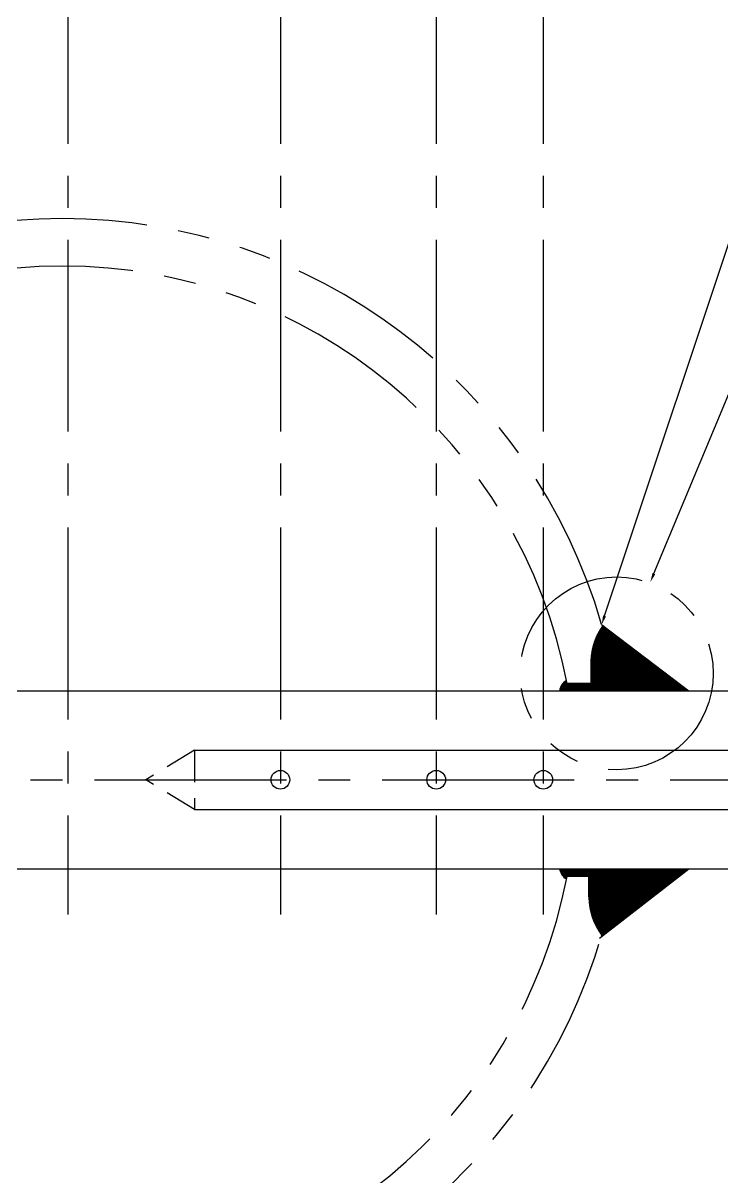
# Model space of a CAD drawing. Extents: x 0 to 841, y 0 to 594.
# Drawn here: x 174.8 to 213, y 403.7 to 466.8 of the extents above; entities that cross this region are included whole.
import ezdxf

# ---------------------------------------------------------------- set-up
doc = ezdxf.new("R2010")
doc.units = 0
doc.header["$LTSCALE"] = 7
doc.header["$MEASUREMENT"] = 0
for name, pattern in [('C12', [40, 34, -2, 2, -2]), ('CENTER2', [1.125, 0.75, -0.125, 0.125, -0.125]), ('CONT', [1, 1, 0]), ('HIDDEN', [0.375, 0.25, -0.125]), ('PHANTOM', [2.5, 1.25, -0.25, 0.25, -0.25, 0.25, -0.25])]:
    doc.linetypes.add(name, pattern=pattern)
for name, color, linetype in [('1', 7, 'Continuous'), ('3', 7, 'Continuous'), ('6', 6, 'PHANTOM'), ('CEN2', 1, 'C12'), ('DIM', 4, 'Continuous')]:
    doc.layers.add(name, color=color, linetype=linetype)

msp = doc.modelspace()

# ---------------------------------------------------------------- linework, layer by layer
for p, q in [((205.83, 431.821), (207.26, 433.25)), ((205.83, 431.803), (207.27, 433.243)), ((205.831, 431.874), (207.23, 433.273)), ((205.831, 431.856), (207.24, 433.266)), ((205.831, 431.838), (207.25, 433.258)), ((205.832, 431.911), (207.21, 433.288)), ((205.832, 431.892), (207.22, 433.281)), ((205.833, 431.947), (207.19, 433.304)), ((205.833, 431.929), (207.2, 433.296)), ((205.834, 431.966), (207.18, 433.311)), ((205.835, 431.984), (207.17, 433.319)), ((205.836, 432.003), (207.16, 433.327)), ((205.837, 432.022), (207.15, 433.334)), ((205.839, 432.041), (207.14, 433.342)), ((205.84, 432.06), (207.129, 433.349)), ((205.841, 432.079), (207.119, 433.357)), ((205.843, 432.098), (207.109, 433.365)), ((205.845, 432.118), (207.099, 433.372)), ((205.847, 432.137), (207.089, 433.38)), ((205.849, 432.157), (207.079, 433.388)), ((205.851, 432.177), (207.069, 433.395)), ((205.853, 432.197), (207.059, 433.403)), ((205.855, 432.217), (207.049, 433.41)), ((205.858, 432.237), (207.039, 433.418)), ((205.861, 432.257), (207.029, 433.426)), ((205.863, 432.278), (207.019, 433.433)), ((205.866, 432.298), (207.009, 433.441)), ((205.869, 432.319), (206.999, 433.449)), ((205.873, 432.34), (206.989, 433.456)), ((205.876, 432.361), (206.979, 433.464)), ((205.879, 432.382), (206.969, 433.471)), ((205.883, 432.404), (206.959, 433.479)), ((205.887, 432.425), (206.949, 433.487)), ((205.891, 432.447), (206.938, 433.494)), ((205.895, 432.469), (206.928, 433.502)), ((205.9, 432.491), (206.918, 433.509)), ((205.904, 432.513), (206.908, 433.517)), ((205.909, 432.535), (206.898, 433.525)), ((205.914, 432.558), (206.888, 433.532)), ((205.919, 432.581), (206.878, 433.54)), ((205.925, 432.604), (206.868, 433.548)), ((205.93, 432.628), (206.858, 433.555)), ((205.936, 432.651), (206.848, 433.563)), ((205.942, 432.675), (206.838, 433.57)), ((205.949, 432.699), (206.828, 433.578)), ((205.955, 432.723), (206.818, 433.586)), ((205.962, 432.748), (206.808, 433.593)), ((205.969, 432.773), (206.798, 433.601)), ((205.976, 432.797), (206.788, 433.609)), ((205.984, 432.823), (206.778, 433.616)), ((205.992, 432.849), (206.768, 433.624)), ((206.001, 432.875), (206.757, 433.631)), ((206.01, 432.901), (206.747, 433.639)), ((206.018, 432.928), (206.737, 433.647)), ((206.028, 432.955), (206.727, 433.654)), ((206.038, 432.983), (206.717, 433.662)), ((206.048, 433.01), (206.707, 433.67)), ((206.059, 433.039), (206.697, 433.677)), ((206.07, 433.068), (206.687, 433.685)), ((206.082, 433.097), (206.677, 433.692)), ((206.094, 433.127), (206.667, 433.7)), ((206.107, 433.157), (206.657, 433.708)), ((206.12, 433.188), (206.647, 433.715)), ((206.134, 433.22), (206.637, 433.723)), ((206.149, 433.253), (206.627, 433.731)), ((206.164, 433.286), (206.617, 433.738)), ((206.181, 433.32), (206.607, 433.746)), ((206.198, 433.355), (206.597, 433.753)), ((206.216, 433.391), (206.587, 433.761)), ((206.236, 433.428), (206.576, 433.769)), ((206.256, 433.466), (206.566, 433.776)), ((206.278, 433.506), (206.556, 433.784)), ((206.302, 433.547), (206.546, 433.792)), ((206.328, 433.59), (206.536, 433.799)), ((206.356, 433.637), (206.526, 433.807)), ((206.387, 433.685), (206.516, 433.814)), ((206.421, 433.737), (206.506, 433.822)), ((206.46, 433.794), (206.496, 433.83)), ((205.445, 430.269), (207.924, 432.747)), ((205.463, 430.269), (207.934, 432.74)), ((205.481, 430.269), (207.944, 432.732)), ((205.498, 430.269), (207.954, 432.724)), ((205.516, 430.269), (207.964, 432.717)), ((205.534, 430.269), (207.974, 432.709)), ((205.551, 430.269), (207.984, 432.701)), ((205.569, 430.269), (207.994, 432.694)), ((205.587, 430.269), (208.004, 432.686)), ((205.604, 430.269), (208.014, 432.679)), ((205.622, 430.269), (208.024, 432.671)), ((205.64, 430.269), (208.034, 432.663)), ((205.657, 430.269), (208.044, 432.656)), ((205.675, 430.269), (208.054, 432.648)), ((205.693, 430.269), (208.065, 432.64)), ((205.71, 430.269), (208.075, 432.633)), ((205.728, 430.269), (208.085, 432.625)), ((205.746, 430.269), (208.095, 432.618)), ((205.763, 430.269), (208.105, 432.61)), ((205.83, 431.785), (207.28, 433.235)), ((205.83, 431.767), (207.29, 433.227)), ((205.83, 431.75), (207.3, 433.22)), ((205.83, 431.732), (207.31, 433.212)), ((205.83, 431.714), (207.321, 433.205)), ((205.83, 431.697), (207.331, 433.197)), ((205.83, 431.679), (207.341, 433.189)), ((205.83, 431.661), (207.351, 433.182)), ((205.83, 431.644), (207.361, 433.174)), ((205.83, 431.626), (207.371, 433.166)), ((205.83, 431.608), (207.381, 433.159)), ((205.83, 431.591), (207.391, 433.151)), ((205.83, 431.573), (207.401, 433.144)), ((205.83, 431.555), (207.411, 433.136)), ((205.83, 431.538), (207.421, 433.128)), ((205.83, 431.52), (207.431, 433.121)), ((205.83, 431.502), (207.441, 433.113)), ((205.83, 431.484), (207.451, 433.105)), ((205.83, 431.467), (207.461, 433.098)), ((205.83, 431.449), (207.471, 433.09)), ((205.83, 431.431), (207.481, 433.083)), ((205.83, 431.414), (207.491, 433.075)), ((205.83, 431.396), (207.501, 433.067)), ((205.83, 431.378), (207.512, 433.06)), ((205.83, 431.361), (207.522, 433.052)), ((205.83, 431.343), (207.532, 433.044)), ((205.83, 431.325), (207.542, 433.037)), ((205.83, 431.308), (207.552, 433.029)), ((205.83, 431.29), (207.562, 433.022)), ((205.83, 431.272), (207.572, 433.014)), ((205.83, 431.255), (207.582, 433.006)), ((205.83, 431.237), (207.592, 432.999)), ((205.83, 431.219), (207.602, 432.991)), ((205.83, 431.202), (207.612, 432.983)), ((205.83, 431.184), (207.622, 432.976)), ((205.83, 431.166), (207.632, 432.968)), ((205.83, 431.149), (207.642, 432.961)), ((205.83, 431.131), (207.652, 432.953)), ((205.83, 431.113), (207.662, 432.945)), ((205.83, 431.096), (207.672, 432.938)), ((205.83, 431.078), (207.682, 432.93)), ((205.83, 431.06), (207.693, 432.922)), ((205.83, 431.043), (207.703, 432.915)), ((205.83, 431.025), (207.713, 432.907)), ((205.83, 431.007), (207.723, 432.9)), ((205.83, 430.989), (207.733, 432.892)), ((205.83, 430.972), (207.743, 432.884)), ((205.83, 430.954), (207.753, 432.877)), ((205.83, 430.936), (207.763, 432.869)), ((205.83, 430.919), (207.773, 432.861)), ((205.83, 430.901), (207.783, 432.854)), ((205.83, 430.883), (207.793, 432.846)), ((205.83, 430.866), (207.803, 432.839)), ((205.83, 430.848), (207.813, 432.831)), ((205.83, 430.83), (207.823, 432.823)), ((205.83, 430.813), (207.833, 432.816)), ((205.83, 430.795), (207.843, 432.808)), ((205.83, 430.777), (207.853, 432.801)), ((205.83, 430.76), (207.863, 432.793)), ((205.83, 430.742), (207.873, 432.785)), ((205.83, 430.724), (207.884, 432.778)), ((205.83, 430.707), (207.894, 432.77)), ((205.83, 430.689), (207.904, 432.762)), ((205.83, 430.671), (207.914, 432.755)), ((205.781, 430.269), (208.115, 432.602)), ((205.799, 430.269), (208.125, 432.595)), ((205.816, 430.269), (208.135, 432.587)), ((205.834, 430.269), (208.145, 432.579)), ((205.852, 430.269), (208.155, 432.572)), ((205.869, 430.269), (208.165, 432.564)), ((205.887, 430.269), (208.175, 432.557)), ((205.905, 430.269), (208.185, 432.549)), ((205.922, 430.269), (208.195, 432.541)), ((205.94, 430.269), (208.205, 432.534)), ((205.958, 430.269), (208.215, 432.526)), ((205.975, 430.269), (208.225, 432.518)), ((205.993, 430.269), (208.235, 432.511)), ((206.011, 430.269), (208.245, 432.503)), ((206.029, 430.269), (208.256, 432.496)), ((206.046, 430.269), (208.266, 432.488)), ((206.064, 430.269), (208.276, 432.48)), ((206.082, 430.269), (208.286, 432.473)), ((206.099, 430.269), (208.296, 432.465)), ((206.117, 430.269), (208.306, 432.457)), ((206.135, 430.269), (208.316, 432.45)), ((206.152, 430.269), (208.326, 432.442)), ((206.17, 430.269), (208.336, 432.435)), ((206.188, 430.269), (208.346, 432.427)), ((206.205, 430.269), (208.356, 432.419)), ((206.223, 430.269), (208.366, 432.412)), ((206.241, 430.269), (208.376, 432.404)), ((206.258, 430.269), (208.386, 432.396)), ((206.276, 430.269), (208.396, 432.389)), ((206.294, 430.269), (208.406, 432.381)), ((206.311, 430.269), (208.416, 432.374)), ((206.329, 430.269), (208.426, 432.366)), ((206.347, 430.269), (208.437, 432.358)), ((206.364, 430.269), (208.447, 432.351)), ((206.382, 430.269), (208.457, 432.343)), ((206.4, 430.269), (208.467, 432.335)), ((206.417, 430.269), (208.477, 432.328)), ((206.435, 430.269), (208.487, 432.32)), ((206.453, 430.269), (208.497, 432.313)), ((206.47, 430.269), (208.507, 432.305)), ((206.488, 430.269), (208.517, 432.297)), ((206.506, 430.269), (208.527, 432.29)), ((206.524, 430.269), (208.537, 432.282)), ((206.541, 430.269), (208.547, 432.274)), ((206.559, 430.269), (208.557, 432.267)), ((206.577, 430.269), (208.567, 432.259)), ((206.594, 430.269), (208.577, 432.252)), ((206.612, 430.269), (208.587, 432.244)), ((206.63, 430.269), (208.597, 432.236)), ((206.647, 430.269), (208.607, 432.229)), ((206.665, 430.269), (208.618, 432.221)), ((206.683, 430.269), (208.628, 432.214)), ((206.7, 430.269), (208.638, 432.206)), ((206.718, 430.269), (208.648, 432.198)), ((206.736, 430.269), (208.658, 432.191)), ((206.753, 430.269), (208.668, 432.183)), ((206.771, 430.269), (208.678, 432.175)), ((206.789, 430.269), (208.688, 432.168)), ((206.806, 430.269), (208.698, 432.16)), ((206.824, 430.269), (208.708, 432.153)), ((206.842, 430.269), (208.718, 432.145)), ((206.859, 430.269), (208.728, 432.137)), ((206.877, 430.269), (208.738, 432.13)), ((206.895, 430.269), (208.748, 432.122)), ((206.912, 430.269), (208.758, 432.114)), ((206.93, 430.269), (208.768, 432.107)), ((206.948, 430.269), (208.778, 432.099)), ((206.965, 430.269), (208.788, 432.092)), ((206.983, 430.269), (208.798, 432.084)), ((207.001, 430.269), (208.809, 432.076)), ((207.018, 430.269), (208.819, 432.069)), ((207.036, 430.269), (208.829, 432.061)), ((207.054, 430.269), (208.839, 432.053)), ((207.072, 430.269), (208.849, 432.046)), ((207.089, 430.269), (208.859, 432.038)), ((207.107, 430.269), (208.869, 432.031)), ((207.125, 430.269), (208.879, 432.023)), ((207.142, 430.269), (208.889, 432.015)), ((207.16, 430.269), (208.899, 432.008)), ((207.178, 430.269), (208.909, 432)), ((207.195, 430.269), (208.919, 431.992)), ((207.213, 430.269), (208.929, 431.985)), ((207.231, 430.269), (208.939, 431.977)), ((207.248, 430.269), (208.949, 431.97)), ((207.266, 430.269), (208.959, 431.962)), ((207.284, 430.269), (208.969, 431.954)), ((207.301, 430.269), (208.979, 431.947)), ((207.319, 430.269), (208.99, 431.939)), ((207.337, 430.269), (209, 431.931)), ((207.354, 430.269), (209.01, 431.924)), ((207.372, 430.269), (209.02, 431.916)), ((207.39, 430.269), (209.03, 431.909)), ((207.407, 430.269), (209.04, 431.901)), ((207.425, 430.269), (209.05, 431.893)), ((207.443, 430.269), (209.06, 431.886)), ((207.46, 430.269), (209.07, 431.878)), ((207.478, 430.269), (209.08, 431.87)), ((207.496, 430.269), (209.09, 431.863)), ((207.513, 430.269), (209.1, 431.855)), ((207.531, 430.269), (209.11, 431.848)), ((207.549, 430.269), (209.12, 431.84)), ((207.566, 430.269), (209.13, 431.832)), ((207.584, 430.269), (209.14, 431.825)), ((207.602, 430.269), (209.15, 431.817)), ((207.62, 430.269), (209.16, 431.809)), ((207.637, 430.269), (209.17, 431.802)), ((207.655, 430.269), (209.181, 431.794)), ((207.673, 430.269), (209.191, 431.787)), ((207.69, 430.269), (209.201, 431.779)), ((207.708, 430.269), (209.211, 431.771)), ((207.726, 430.269), (209.221, 431.764)), ((207.743, 430.269), (209.231, 431.756)), ((207.761, 430.269), (209.241, 431.748)), ((207.779, 430.269), (209.251, 431.741)), ((207.796, 430.269), (209.261, 431.733)), ((207.814, 430.269), (209.271, 431.726)), ((207.832, 430.269), (209.281, 431.718)), ((207.849, 430.269), (209.291, 431.71)), ((207.867, 430.269), (209.301, 431.703)), ((207.885, 430.269), (209.311, 431.695)), ((207.902, 430.269), (209.321, 431.687)), ((207.92, 430.269), (209.331, 431.68)), ((207.938, 430.269), (209.341, 431.672)), ((207.955, 430.269), (209.351, 431.665)), ((207.973, 430.269), (209.362, 431.657)), ((207.991, 430.269), (209.372, 431.649)), ((208.008, 430.269), (209.382, 431.642)), ((208.026, 430.269), (209.392, 431.634)), ((208.044, 430.269), (209.402, 431.626)), ((208.061, 430.269), (209.412, 431.619)), ((208.079, 430.269), (209.422, 431.611)), ((208.097, 430.269), (209.432, 431.604)), ((208.114, 430.269), (209.442, 431.596)), ((208.132, 430.269), (209.452, 431.588)), ((208.15, 430.269), (209.462, 431.581)), ((208.168, 430.269), (209.472, 431.573)), ((208.185, 430.269), (209.482, 431.566)), ((208.203, 430.269), (209.492, 431.558)), ((208.221, 430.269), (209.502, 431.55)), ((208.238, 430.269), (209.512, 431.543)), ((208.256, 430.269), (209.522, 431.535)), ((208.274, 430.269), (209.532, 431.527)), ((208.291, 430.269), (209.542, 431.52)), ((208.309, 430.269), (209.553, 431.512)), ((208.327, 430.269), (209.563, 431.505)), ((208.344, 430.269), (209.573, 431.497)), ((208.362, 430.269), (209.583, 431.489)), ((208.38, 430.269), (209.593, 431.482)), ((208.397, 430.269), (209.603, 431.474)), ((208.415, 430.269), (209.613, 431.466)), ((208.433, 430.269), (209.623, 431.459)), ((208.45, 430.269), (209.633, 431.451)), ((208.468, 430.269), (209.643, 431.444)), ((208.486, 430.269), (209.653, 431.436)), ((208.503, 430.269), (209.663, 431.428)), ((208.521, 430.269), (209.673, 431.421)), ((208.539, 430.269), (209.683, 431.413)), ((208.556, 430.269), (209.693, 431.405)), ((208.574, 430.269), (209.703, 431.398)), ((208.592, 430.269), (209.713, 431.39)), ((208.609, 430.269), (209.723, 431.383)), ((208.627, 430.269), (209.734, 431.375)), ((208.645, 430.269), (209.744, 431.367)), ((208.663, 430.269), (209.754, 431.36)), ((208.68, 430.269), (209.764, 431.352)), ((208.698, 430.269), (209.774, 431.344)), ((204.133, 430.336), (204.517, 430.719)), ((204.139, 430.359), (204.514, 430.734)), ((204.145, 430.383), (204.511, 430.749)), ((204.153, 430.408), (204.508, 430.764)), ((204.162, 430.435), (204.505, 430.778)), ((204.174, 430.464), (204.503, 430.793)), ((204.188, 430.496), (204.5, 430.808)), ((204.206, 430.532), (204.497, 430.823)), ((204.23, 430.574), (204.468, 430.811)), ((204.27, 430.631), (204.41, 430.771)), ((208.716, 430.269), (209.784, 431.337)), ((208.733, 430.269), (209.794, 431.329)), ((208.751, 430.269), (209.804, 431.322)), ((208.769, 430.269), (209.814, 431.314)), ((208.786, 430.269), (209.824, 431.306)), ((208.804, 430.269), (209.834, 431.299)), ((208.822, 430.269), (209.844, 431.291)), ((208.839, 430.269), (209.854, 431.283)), ((208.857, 430.269), (209.864, 431.276)), ((208.875, 430.269), (209.874, 431.268)), ((208.892, 430.269), (209.884, 431.261)), ((208.91, 430.269), (209.894, 431.253)), ((208.928, 430.269), (209.904, 431.245)), ((208.945, 430.269), (209.914, 431.238)), ((208.963, 430.269), (209.925, 431.23)), ((208.981, 430.269), (209.935, 431.222)), ((208.998, 430.269), (209.945, 431.215)), ((209.016, 430.269), (209.955, 431.207)), ((209.034, 430.269), (209.965, 431.2)), ((209.051, 430.269), (209.975, 431.192)), ((209.069, 430.269), (209.985, 431.184)), ((209.087, 430.269), (209.995, 431.177)), ((209.104, 430.269), (210.005, 431.169)), ((209.122, 430.269), (210.015, 431.161)), ((209.14, 430.269), (210.025, 431.154)), ((209.157, 430.269), (210.035, 431.146)), ((209.175, 430.269), (210.045, 431.139)), ((209.193, 430.269), (210.055, 431.131)), ((209.211, 430.269), (210.065, 431.123)), ((209.228, 430.269), (210.075, 431.116)), ((209.246, 430.269), (210.085, 431.108)), ((209.264, 430.269), (210.095, 431.1)), ((209.281, 430.269), (210.106, 431.093)), ((209.299, 430.269), (210.116, 431.085)), ((209.317, 430.269), (210.126, 431.078)), ((209.334, 430.269), (210.136, 431.07)), ((209.352, 430.269), (210.146, 431.062)), ((209.37, 430.269), (210.156, 431.055)), ((209.387, 430.269), (210.166, 431.047)), ((209.405, 430.269), (210.176, 431.039)), ((209.423, 430.269), (210.186, 431.032)), ((209.44, 430.269), (210.196, 431.024)), ((209.458, 430.269), (210.206, 431.017)), ((209.476, 430.269), (210.216, 431.009)), ((209.493, 430.269), (210.226, 431.001)), ((209.511, 430.269), (210.236, 430.994)), ((209.529, 430.269), (210.246, 430.986)), ((209.546, 430.269), (210.256, 430.979)), ((209.564, 430.269), (210.266, 430.971)), ((209.582, 430.269), (210.276, 430.963)), ((209.599, 430.269), (210.287, 430.956)), ((209.617, 430.269), (210.297, 430.948)), ((209.635, 430.269), (210.307, 430.94)), ((209.652, 430.269), (210.317, 430.933)), ((209.67, 430.269), (210.327, 430.925)), ((209.688, 430.269), (210.337, 430.918)), ((209.705, 430.269), (210.347, 430.91)), ((209.723, 430.269), (210.357, 430.902)), ((209.741, 430.269), (210.367, 430.895)), ((209.759, 430.269), (210.377, 430.887)), ((209.776, 430.269), (210.387, 430.879)), ((209.794, 430.269), (210.397, 430.872)), ((209.812, 430.269), (210.407, 430.864)), ((209.829, 430.269), (210.417, 430.857)), ((209.847, 430.269), (210.427, 430.849)), ((209.865, 430.269), (210.437, 430.841)), ((209.882, 430.269), (210.447, 430.834)), ((209.9, 430.269), (210.457, 430.826)), ((209.918, 430.269), (210.467, 430.818)), ((209.935, 430.269), (210.478, 430.811)), ((209.953, 430.269), (210.488, 430.803)), ((209.971, 430.269), (210.498, 430.796)), ((209.988, 430.269), (210.508, 430.788)), ((210.006, 430.269), (210.518, 430.78)), ((210.024, 430.269), (210.528, 430.773)), ((210.041, 430.269), (210.538, 430.765)), ((210.059, 430.269), (210.548, 430.757)), ((210.077, 430.269), (210.558, 430.75)), ((210.094, 430.269), (210.568, 430.742)), ((210.112, 430.269), (210.578, 430.735)), ((210.13, 430.269), (210.588, 430.727)), ((210.147, 430.269), (210.598, 430.719)), ((204.122, 430.272), (204.526, 430.675)), ((204.125, 430.292), (204.523, 430.69)), ((204.129, 430.314), (204.52, 430.704)), ((204.137, 430.269), (204.538, 430.669)), ((204.155, 430.269), (204.555, 430.669)), ((204.172, 430.269), (204.573, 430.669)), ((204.19, 430.269), (204.591, 430.669)), ((204.208, 430.269), (204.608, 430.669)), ((204.225, 430.269), (204.626, 430.669)), ((204.243, 430.269), (204.644, 430.669)), ((204.261, 430.269), (204.661, 430.669)), ((204.278, 430.269), (204.679, 430.669)), ((204.296, 430.269), (204.697, 430.669)), ((204.314, 430.269), (204.714, 430.669)), ((204.331, 430.269), (204.732, 430.669)), ((204.349, 430.269), (204.75, 430.669)), ((204.367, 430.269), (204.767, 430.669)), ((204.385, 430.269), (204.785, 430.669)), ((204.402, 430.269), (204.803, 430.669)), ((204.42, 430.269), (204.82, 430.669)), ((204.438, 430.269), (204.838, 430.669)), ((204.455, 430.269), (204.856, 430.669)), ((204.473, 430.269), (204.873, 430.669)), ((204.491, 430.269), (204.891, 430.669)), ((204.508, 430.269), (204.909, 430.669)), ((204.526, 430.269), (204.926, 430.669)), ((204.544, 430.269), (204.944, 430.669)), ((204.561, 430.269), (204.962, 430.669)), ((204.579, 430.269), (204.98, 430.669)), ((204.597, 430.269), (204.997, 430.669)), ((204.614, 430.269), (205.015, 430.669)), ((204.632, 430.269), (205.033, 430.669)), ((204.65, 430.269), (205.05, 430.669)), ((204.667, 430.269), (205.068, 430.669)), ((204.685, 430.269), (205.086, 430.669)), ((204.703, 430.269), (205.103, 430.669)), ((204.72, 430.269), (205.121, 430.669)), ((204.738, 430.269), (205.139, 430.669)), ((204.756, 430.269), (205.156, 430.669)), ((204.773, 430.269), (205.174, 430.669)), ((204.791, 430.269), (205.192, 430.669)), ((204.809, 430.269), (205.209, 430.669)), ((204.826, 430.269), (205.227, 430.669)), ((204.844, 430.269), (205.245, 430.669)), ((204.862, 430.269), (205.262, 430.669)), ((204.879, 430.269), (205.28, 430.669)), ((204.897, 430.269), (205.298, 430.669)), ((204.915, 430.269), (205.315, 430.669)), ((204.933, 430.269), (205.333, 430.669)), ((204.95, 430.269), (205.351, 430.669)), ((204.968, 430.269), (205.368, 430.669)), ((204.986, 430.269), (205.386, 430.669)), ((205.003, 430.269), (205.404, 430.669)), ((205.021, 430.269), (205.421, 430.669)), ((205.039, 430.269), (205.439, 430.669)), ((205.056, 430.269), (205.457, 430.669)), ((205.074, 430.269), (205.474, 430.669)), ((205.092, 430.269), (205.492, 430.669)), ((205.109, 430.269), (205.51, 430.669)), ((205.127, 430.269), (205.528, 430.669)), ((205.145, 430.269), (205.545, 430.669)), ((205.162, 430.269), (205.563, 430.669)), ((205.18, 430.269), (205.581, 430.669)), ((205.198, 430.269), (205.598, 430.669)), ((205.215, 430.269), (205.616, 430.669)), ((205.233, 430.269), (205.634, 430.669)), ((205.251, 430.269), (205.651, 430.669)), ((205.268, 430.269), (205.669, 430.669)), ((205.286, 430.269), (205.687, 430.669)), ((205.304, 430.269), (205.704, 430.669)), ((205.321, 430.269), (205.722, 430.669)), ((205.339, 430.269), (205.74, 430.669)), ((205.357, 430.269), (205.757, 430.669)), ((205.374, 430.269), (205.775, 430.669)), ((205.392, 430.269), (205.793, 430.669)), ((205.41, 430.269), (205.81, 430.669)), ((205.427, 430.269), (205.828, 430.669)), ((210.165, 430.269), (210.608, 430.712)), ((210.183, 430.269), (210.618, 430.704)), ((210.2, 430.269), (210.628, 430.696)), ((210.218, 430.269), (210.638, 430.689)), ((210.236, 430.269), (210.648, 430.681)), ((210.253, 430.269), (210.659, 430.674)), ((210.271, 430.269), (210.669, 430.666)), ((210.289, 430.269), (210.679, 430.658)), ((210.307, 430.269), (210.689, 430.651)), ((210.324, 430.269), (210.699, 430.643)), ((210.342, 430.269), (210.709, 430.635)), ((210.36, 430.269), (210.719, 430.628)), ((210.377, 430.269), (210.729, 430.62)), ((210.395, 430.269), (210.739, 430.613)), ((210.413, 430.269), (210.749, 430.605)), ((210.43, 430.269), (210.759, 430.597)), ((210.448, 430.269), (210.769, 430.59)), ((210.466, 430.269), (210.779, 430.582)), ((210.483, 430.269), (210.789, 430.574)), ((210.501, 430.269), (210.799, 430.567)), ((210.519, 430.269), (210.809, 430.559)), ((210.536, 430.269), (210.819, 430.552)), ((210.554, 430.269), (210.829, 430.544)), ((210.572, 430.269), (210.839, 430.536)), ((210.589, 430.269), (210.85, 430.529)), ((210.607, 430.269), (210.86, 430.521)), ((210.625, 430.269), (210.87, 430.513)), ((210.642, 430.269), (210.88, 430.506)), ((210.66, 430.269), (210.89, 430.498)), ((210.678, 430.269), (210.9, 430.491)), ((210.695, 430.269), (210.91, 430.483)), ((210.713, 430.269), (210.92, 430.475)), ((210.731, 430.269), (210.93, 430.468)), ((210.748, 430.269), (210.94, 430.46)), ((210.766, 430.269), (210.95, 430.452)), ((210.784, 430.269), (210.96, 430.445)), ((210.802, 430.269), (210.97, 430.437)), ((210.819, 430.269), (210.98, 430.43)), ((210.837, 430.269), (210.99, 430.422)), ((210.855, 430.269), (211, 430.414)), ((210.872, 430.269), (211.01, 430.407)), ((210.89, 430.269), (211.02, 430.399)), ((210.908, 430.269), (211.031, 430.391)), ((210.925, 430.269), (211.041, 430.384)), ((210.943, 430.269), (211.051, 430.376)), ((210.961, 430.269), (211.061, 430.369)), ((210.978, 430.269), (211.071, 430.361)), ((210.996, 430.269), (211.081, 430.353)), ((211.014, 430.269), (211.091, 430.346)), ((211.031, 430.269), (211.101, 430.338)), ((211.049, 430.269), (211.111, 430.331)), ((211.067, 430.269), (211.121, 430.323)), ((211.084, 430.269), (211.131, 430.315)), ((211.102, 430.269), (211.141, 430.308)), ((211.12, 430.269), (211.151, 430.3)), ((211.137, 430.269), (211.161, 430.292)), ((211.155, 430.269), (211.171, 430.285)), ((211.173, 430.269), (211.181, 430.277)), ((211.19, 430.269), (211.191, 430.27)), ((204.123, 420.515), (204.133, 420.524)), ((204.126, 420.499), (204.151, 420.524)), ((204.128, 420.484), (204.169, 420.524)), ((204.131, 420.469), (204.186, 420.524)), ((204.134, 420.454), (204.204, 420.524)), ((204.137, 420.44), (204.222, 420.524)), ((204.141, 420.426), (204.239, 420.524)), ((204.145, 420.412), (204.257, 420.524)), ((204.149, 420.398), (204.275, 420.524)), ((204.153, 420.385), (204.292, 420.524)), ((204.157, 420.372), (204.31, 420.524)), ((204.162, 420.359), (204.328, 420.524)), ((204.167, 420.346), (204.345, 420.524)), ((204.172, 420.333), (204.363, 420.524)), ((204.177, 420.321), (204.381, 420.524)), ((204.182, 420.308), (204.398, 420.524)), ((204.188, 420.296), (204.416, 420.524)), ((204.194, 420.284), (204.434, 420.524)), ((204.2, 420.273), (204.451, 420.524)), ((204.206, 420.261), (204.469, 420.524)), ((204.212, 420.25), (204.487, 420.524)), ((204.218, 420.238), (204.504, 420.524)), ((204.225, 420.227), (204.522, 420.524)), ((204.232, 420.216), (204.54, 420.524)), ((204.239, 420.206), (204.557, 420.524)), ((204.246, 420.195), (204.575, 420.524)), ((204.253, 420.185), (204.593, 420.524)), ((204.261, 420.174), (204.61, 420.524)), ((204.268, 420.164), (204.628, 420.524)), ((204.276, 420.154), (204.646, 420.524)), ((204.284, 420.144), (204.663, 420.524)), ((204.291, 420.135), (204.681, 420.524)), ((204.3, 420.125), (204.699, 420.524)), ((204.308, 420.116), (204.717, 420.524)), ((204.316, 420.106), (204.734, 420.524)), ((204.325, 420.097), (204.752, 420.524)), ((204.334, 420.088), (204.77, 420.524)), ((204.343, 420.08), (204.787, 420.524)), ((204.352, 420.071), (204.805, 420.524)), ((204.361, 420.062), (204.823, 420.524)), ((204.37, 420.054), (204.84, 420.524)), ((204.38, 420.046), (204.858, 420.524)), ((204.389, 420.038), (204.876, 420.524)), ((204.399, 420.03), (204.893, 420.524)), ((204.409, 420.022), (204.911, 420.524)), ((204.419, 420.015), (204.929, 420.524)), ((204.429, 420.007), (204.522, 420.1)), ((204.44, 420), (204.518, 420.078)), ((204.45, 419.993), (204.514, 420.056)), ((204.461, 419.986), (204.509, 420.034)), ((204.472, 419.979), (204.505, 420.012)), ((204.483, 419.973), (204.501, 419.99)), ((204.527, 420.105), (204.946, 420.524)), ((204.545, 420.105), (204.964, 420.524)), ((204.563, 420.105), (204.982, 420.524)), ((204.58, 420.105), (204.999, 420.524)), ((204.598, 420.105), (205.017, 420.524)), ((204.616, 420.105), (205.035, 420.524)), ((204.633, 420.105), (205.052, 420.524)), ((204.651, 420.105), (205.07, 420.524)), ((204.669, 420.105), (205.088, 420.524)), ((204.686, 420.105), (205.105, 420.524)), ((204.704, 420.105), (205.123, 420.524)), ((204.722, 420.105), (205.141, 420.524)), ((204.739, 420.105), (205.158, 420.524)), ((204.757, 420.105), (205.176, 420.524)), ((204.775, 420.105), (205.194, 420.524)), ((204.793, 420.105), (205.211, 420.524)), ((204.81, 420.105), (205.229, 420.524)), ((204.828, 420.105), (205.247, 420.524)), ((204.846, 420.105), (205.265, 420.524)), ((204.863, 420.105), (205.282, 420.524)), ((204.881, 420.105), (205.3, 420.524)), ((204.899, 420.105), (205.318, 420.524)), ((204.916, 420.105), (205.335, 420.524)), ((204.934, 420.105), (205.353, 420.524)), ((204.952, 420.105), (205.371, 420.524)), ((204.969, 420.105), (205.388, 420.524)), ((204.987, 420.105), (205.406, 420.524)), ((205.005, 420.105), (205.424, 420.524)), ((205.022, 420.105), (205.441, 420.524)), ((205.04, 420.105), (205.459, 420.524)), ((205.058, 420.105), (205.477, 420.524)), ((205.075, 420.105), (205.494, 420.524)), ((205.093, 420.105), (205.512, 420.524)), ((205.111, 420.105), (205.53, 420.524)), ((205.128, 420.105), (205.547, 420.524)), ((205.146, 420.105), (205.565, 420.524)), ((205.164, 420.105), (205.583, 420.524)), ((205.181, 420.105), (205.6, 420.524)), ((205.199, 420.105), (205.618, 420.524)), ((205.217, 420.105), (205.636, 420.524)), ((205.234, 420.105), (205.653, 420.524)), ((205.252, 420.105), (205.671, 420.524)), ((205.27, 420.105), (205.689, 420.524)), ((205.287, 420.105), (205.706, 420.524)), ((205.305, 420.105), (205.724, 420.524)), ((205.323, 420.105), (205.742, 420.524)), ((205.341, 420.105), (205.76, 420.524)), ((205.358, 420.105), (205.777, 420.524)), ((205.376, 420.105), (205.795, 420.524)), ((205.394, 420.105), (205.813, 420.524)), ((205.411, 420.105), (205.83, 420.524)), ((205.429, 420.105), (205.848, 420.524)), ((205.447, 420.105), (205.866, 420.524)), ((205.464, 420.105), (205.883, 420.524)), ((205.482, 420.105), (205.901, 420.524)), ((205.5, 420.105), (205.919, 420.524)), ((205.517, 420.105), (205.936, 420.524)), ((205.535, 420.105), (205.954, 420.524)), ((205.553, 420.105), (205.972, 420.524)), ((205.57, 420.105), (205.989, 420.524)), ((205.588, 420.105), (206.007, 420.524)), ((205.606, 420.105), (206.025, 420.524)), ((205.623, 420.105), (206.042, 420.524)), ((205.641, 420.105), (206.06, 420.524)), ((205.659, 420.105), (206.078, 420.524)), ((205.676, 420.105), (206.095, 420.524)), ((205.694, 420.105), (206.113, 420.524)), ((205.712, 420.105), (206.131, 420.524)), ((205.721, 420.097), (206.148, 420.524)), ((205.721, 420.079), (206.166, 420.524)), ((205.721, 420.062), (206.184, 420.524)), ((205.721, 420.044), (206.201, 420.524)), ((205.721, 420.026), (206.219, 420.524)), ((205.721, 420.009), (206.237, 420.524)), ((205.721, 419.991), (206.254, 420.524)), ((205.721, 419.973), (206.272, 420.524)), ((205.721, 419.956), (206.29, 420.524)), ((205.721, 419.938), (206.308, 420.524)), ((205.721, 419.92), (206.325, 420.524)), ((205.721, 419.903), (206.343, 420.524)), ((205.721, 419.885), (206.361, 420.524)), ((205.721, 419.867), (206.378, 420.524)), ((205.721, 419.85), (206.396, 420.524)), ((205.721, 419.832), (206.414, 420.524)), ((205.721, 419.814), (206.431, 420.524)), ((205.721, 419.797), (206.449, 420.524)), ((205.721, 419.779), (206.467, 420.524)), ((205.721, 419.761), (206.484, 420.524)), ((205.721, 419.744), (206.502, 420.524)), ((205.721, 419.726), (206.52, 420.524)), ((205.721, 419.708), (206.537, 420.524)), ((205.721, 419.691), (206.555, 420.524)), ((205.721, 419.673), (206.573, 420.524)), ((205.721, 419.655), (206.59, 420.524)), ((205.721, 419.638), (206.608, 420.524)), ((205.721, 419.62), (206.626, 420.524)), ((205.721, 419.602), (206.643, 420.524)), ((205.721, 419.584), (206.661, 420.524)), ((205.721, 419.567), (206.679, 420.524)), ((205.721, 419.549), (206.696, 420.524)), ((205.721, 419.531), (206.714, 420.524)), ((205.721, 419.514), (206.732, 420.524)), ((205.721, 419.496), (206.749, 420.524)), ((205.721, 419.478), (206.767, 420.524)), ((205.721, 419.461), (206.785, 420.524)), ((205.721, 419.443), (206.802, 420.524)), ((205.721, 419.425), (206.82, 420.524)), ((205.721, 419.408), (206.838, 420.524)), ((205.721, 419.39), (206.856, 420.524)), ((205.721, 419.372), (206.873, 420.524)), ((205.721, 419.355), (206.891, 420.524)), ((205.721, 419.337), (206.909, 420.524)), ((205.721, 419.319), (206.926, 420.524)), ((205.721, 419.302), (206.944, 420.524)), ((205.721, 419.284), (206.962, 420.524)), ((205.721, 419.266), (206.979, 420.524)), ((205.721, 419.249), (206.997, 420.524)), ((205.721, 419.231), (207.015, 420.524)), ((205.721, 419.213), (207.032, 420.524)), ((205.721, 419.196), (207.05, 420.524)), ((205.721, 419.178), (207.068, 420.524)), ((205.721, 419.16), (207.085, 420.524)), ((205.721, 419.143), (207.103, 420.524)), ((205.721, 419.125), (207.121, 420.524)), ((205.721, 419.107), (207.138, 420.524)), ((205.721, 419.09), (207.156, 420.524)), ((205.721, 419.072), (207.174, 420.524)), ((205.721, 419.054), (207.191, 420.524)), ((205.721, 419.036), (207.209, 420.524)), ((205.721, 419.019), (207.227, 420.524)), ((205.721, 419.001), (207.244, 420.524)), ((205.721, 418.984), (207.262, 420.524)), ((205.722, 418.966), (207.28, 420.524)), ((205.722, 418.949), (207.297, 420.524)), ((205.722, 418.931), (207.315, 420.524)), ((205.722, 418.914), (207.333, 420.524)), ((205.723, 418.897), (207.35, 420.524)), ((205.723, 418.879), (207.368, 420.524)), ((205.724, 418.862), (207.386, 420.524)), ((205.724, 418.845), (207.404, 420.524)), ((205.725, 418.828), (207.421, 420.524)), ((205.726, 418.812), (207.439, 420.524)), ((205.727, 418.795), (207.457, 420.524)), ((205.728, 418.778), (207.474, 420.524)), ((205.729, 418.761), (207.492, 420.524)), ((205.73, 418.745), (207.51, 420.524)), ((205.731, 418.728), (207.527, 420.524)), ((205.733, 418.712), (207.545, 420.524)), ((205.734, 418.696), (207.563, 420.524)), ((205.735, 418.679), (207.58, 420.524)), ((205.737, 418.663), (207.598, 420.524)), ((205.739, 418.647), (207.616, 420.524)), ((205.74, 418.631), (207.633, 420.524)), ((205.742, 418.615), (207.651, 420.524)), ((205.744, 418.599), (207.669, 420.524)), ((205.746, 418.583), (207.686, 420.524)), ((205.747, 418.568), (207.704, 420.524)), ((205.749, 418.552), (207.722, 420.524)), ((205.751, 418.536), (207.739, 420.524)), ((205.754, 418.521), (207.757, 420.524)), ((205.756, 418.505), (207.775, 420.524)), ((205.758, 418.49), (207.792, 420.524)), ((205.76, 418.474), (207.81, 420.524)), ((205.763, 418.459), (207.828, 420.524)), ((205.765, 418.444), (207.845, 420.524)), ((205.767, 418.429), (207.863, 420.524)), ((205.77, 418.413), (207.881, 420.524)), ((205.773, 418.398), (207.898, 420.524)), ((205.775, 418.383), (207.916, 420.524)), ((205.778, 418.368), (207.934, 420.524)), ((205.781, 418.353), (207.952, 420.524)), ((205.783, 418.338), (207.969, 420.524)), ((205.786, 418.324), (207.987, 420.524)), ((205.789, 418.309), (208.005, 420.524)), ((205.792, 418.294), (208.022, 420.524)), ((205.795, 418.28), (208.04, 420.524)), ((205.798, 418.265), (208.058, 420.524)), ((205.802, 418.251), (208.075, 420.524)), ((205.805, 418.236), (208.093, 420.524)), ((205.808, 418.222), (208.111, 420.524)), ((205.811, 418.207), (208.128, 420.524)), ((205.815, 418.193), (208.146, 420.524)), ((205.818, 418.179), (208.164, 420.524)), ((205.822, 418.164), (208.181, 420.524)), ((205.825, 418.15), (208.199, 420.524)), ((205.828, 418.136), (208.217, 420.524)), ((205.832, 418.122), (208.234, 420.524)), ((205.836, 418.108), (208.252, 420.524)), ((205.84, 418.094), (208.27, 420.524)), ((205.843, 418.08), (208.287, 420.524)), ((205.847, 418.066), (208.305, 420.524)), ((205.851, 418.052), (208.323, 420.524)), ((205.855, 418.039), (208.34, 420.524)), ((205.859, 418.025), (208.358, 420.524)), ((205.863, 418.011), (208.376, 420.524)), ((205.867, 417.998), (208.393, 420.524)), ((205.871, 417.984), (208.411, 420.524)), ((205.875, 417.971), (208.429, 420.524)), ((205.879, 417.957), (208.447, 420.524)), ((205.884, 417.944), (208.464, 420.524)), ((205.888, 417.93), (208.482, 420.524)), ((205.892, 417.917), (208.5, 420.524)), ((205.897, 417.904), (208.517, 420.524)), ((205.901, 417.89), (208.535, 420.524)), ((205.905, 417.877), (208.553, 420.524)), ((205.91, 417.864), (208.57, 420.524)), ((205.914, 417.851), (208.588, 420.524)), ((205.919, 417.838), (208.606, 420.524)), ((205.924, 417.825), (208.623, 420.524)), ((205.928, 417.812), (208.641, 420.524)), ((205.933, 417.799), (208.659, 420.524)), ((205.938, 417.786), (208.676, 420.524)), ((205.943, 417.773), (208.694, 420.524)), ((205.947, 417.76), (208.712, 420.524)), ((205.952, 417.747), (208.729, 420.524)), ((205.957, 417.735), (208.747, 420.524)), ((205.962, 417.722), (208.765, 420.524)), ((205.967, 417.709), (208.782, 420.524)), ((205.972, 417.697), (208.8, 420.524)), ((205.977, 417.684), (208.818, 420.524)), ((205.983, 417.671), (208.835, 420.524)), ((205.988, 417.659), (208.853, 420.524)), ((205.993, 417.646), (208.871, 420.524)), ((205.998, 417.634), (208.888, 420.524)), ((206.004, 417.622), (208.906, 420.524)), ((206.009, 417.609), (208.924, 420.524)), ((206.014, 417.597), (208.941, 420.524)), ((206.02, 417.585), (208.959, 420.524)), ((206.025, 417.573), (208.977, 420.524)), ((206.031, 417.56), (208.995, 420.524)), ((206.036, 417.548), (209.012, 420.524)), ((206.042, 417.536), (209.03, 420.524)), ((206.047, 417.524), (209.048, 420.524)), ((206.053, 417.512), (209.065, 420.524)), ((206.059, 417.5), (209.083, 420.524)), ((206.064, 417.488), (209.101, 420.524)), ((206.07, 417.476), (209.118, 420.524)), ((206.076, 417.464), (209.136, 420.524)), ((206.082, 417.452), (209.154, 420.524)), ((206.088, 417.441), (209.171, 420.524)), ((206.094, 417.429), (209.189, 420.524)), ((206.1, 417.417), (209.207, 420.524)), ((206.105, 417.405), (209.224, 420.524)), ((206.111, 417.394), (209.242, 420.524)), ((206.118, 417.382), (209.26, 420.524)), ((206.124, 417.371), (209.277, 420.524)), ((206.13, 417.359), (209.295, 420.524)), ((206.136, 417.348), (209.313, 420.524)), ((206.142, 417.336), (209.33, 420.524)), ((206.148, 417.325), (209.348, 420.524)), ((206.155, 417.313), (209.366, 420.524)), ((206.161, 417.302), (209.383, 420.524)), ((206.167, 417.291), (209.401, 420.524)), ((206.174, 417.279), (209.419, 420.524)), ((206.18, 417.268), (209.436, 420.524)), ((206.187, 417.257), (209.454, 420.524)), ((206.193, 417.246), (209.472, 420.524)), ((206.2, 417.234), (209.489, 420.524)), ((206.206, 417.223), (209.507, 420.524)), ((206.213, 417.212), (209.525, 420.524)), ((206.219, 417.201), (209.543, 420.524)), ((206.226, 417.19), (209.56, 420.524)), ((206.233, 417.179), (209.578, 420.524)), ((206.24, 417.168), (209.596, 420.524)), ((206.246, 417.157), (209.613, 420.524)), ((206.253, 417.146), (209.631, 420.524)), ((206.26, 417.136), (209.649, 420.524)), ((206.267, 417.125), (209.666, 420.524)), ((206.274, 417.114), (209.684, 420.524)), ((206.281, 417.103), (209.702, 420.524)), ((206.288, 417.093), (209.719, 420.524)), ((206.295, 417.082), (209.737, 420.524)), ((206.302, 417.071), (209.755, 420.524)), ((206.309, 417.061), (209.772, 420.524)), ((206.316, 417.05), (209.79, 420.524)), ((206.323, 417.04), (209.808, 420.524)), ((206.33, 417.029), (209.825, 420.524)), ((206.337, 417.019), (209.843, 420.524)), ((206.345, 417.008), (209.861, 420.524)), ((206.352, 416.998), (209.878, 420.524)), ((206.359, 416.988), (209.896, 420.524)), ((206.367, 416.977), (209.914, 420.524)), ((206.374, 416.967), (209.931, 420.524)), ((206.381, 416.957), (209.949, 420.524)), ((206.389, 416.946), (209.967, 420.524)), ((206.391, 416.807), (210.108, 420.524)), ((206.396, 416.936), (209.984, 420.524)), ((206.398, 416.832), (210.091, 420.524)), ((206.404, 416.926), (210.002, 420.524)), ((206.405, 416.857), (210.073, 420.524)), ((206.411, 416.916), (210.02, 420.524)), ((206.413, 416.882), (210.055, 420.524)), ((206.419, 416.906), (210.037, 420.524)), ((206.431, 416.83), (210.126, 420.524)), ((206.51, 416.891), (210.144, 420.524)), ((206.589, 416.952), (210.161, 420.524)), ((206.668, 417.013), (210.179, 420.524)), ((206.747, 417.075), (210.197, 420.524)), ((206.826, 417.136), (210.214, 420.524)), ((206.905, 417.197), (210.232, 420.524)), ((206.984, 417.258), (210.25, 420.524)), ((207.063, 417.32), (210.267, 420.524)), ((207.141, 417.381), (210.285, 420.524)), ((207.22, 417.442), (210.303, 420.524)), ((207.299, 417.503), (210.32, 420.524)), ((207.378, 417.564), (210.338, 420.524)), ((207.457, 417.626), (210.356, 420.524)), ((207.536, 417.687), (210.373, 420.524)), ((207.615, 417.748), (210.391, 420.524)), ((207.694, 417.809), (210.409, 420.524)), ((207.773, 417.871), (210.426, 420.524)), ((207.852, 417.932), (210.444, 420.524)), ((207.93, 417.993), (210.462, 420.524)), ((208.009, 418.054), (210.479, 420.524)), ((208.088, 418.115), (210.497, 420.524)), ((208.167, 418.177), (210.515, 420.524)), ((208.246, 418.238), (210.532, 420.524)), ((208.325, 418.299), (210.55, 420.524)), ((208.404, 418.36), (210.568, 420.524)), ((208.483, 418.422), (210.586, 420.524)), ((208.562, 418.483), (210.603, 420.524)), ((208.641, 418.544), (210.621, 420.524)), ((208.719, 418.605), (210.639, 420.524)), ((208.798, 418.666), (210.656, 420.524)), ((208.877, 418.728), (210.674, 420.524)), ((208.956, 418.789), (210.692, 420.524)), ((209.035, 418.85), (210.709, 420.524)), ((209.114, 418.911), (210.727, 420.524)), ((209.193, 418.973), (210.745, 420.524)), ((209.272, 419.034), (210.762, 420.524)), ((209.351, 419.095), (210.78, 420.524)), ((209.43, 419.156), (210.798, 420.524)), ((209.508, 419.217), (210.815, 420.524)), ((209.587, 419.279), (210.833, 420.524)), ((209.666, 419.34), (210.851, 420.524)), ((209.745, 419.401), (210.868, 420.524)), ((209.824, 419.462), (210.886, 420.524)), ((209.903, 419.524), (210.904, 420.524)), ((209.982, 419.585), (210.921, 420.524)), ((210.061, 419.646), (210.939, 420.524)), ((210.14, 419.707), (210.957, 420.524)), ((210.219, 419.768), (210.974, 420.524)), ((210.297, 419.83), (210.992, 420.524)), ((210.376, 419.891), (211.01, 420.524)), ((210.455, 419.952), (211.027, 420.524)), ((210.534, 420.013), (211.045, 420.524)), ((210.613, 420.075), (211.063, 420.524)), ((210.692, 420.136), (211.08, 420.524)), ((210.771, 420.197), (211.098, 420.524)), ((210.85, 420.258), (211.116, 420.524)), ((210.929, 420.319), (211.134, 420.524)), ((211.008, 420.381), (211.151, 420.524)), ((211.086, 420.442), (211.169, 420.524)), ((211.165, 420.503), (211.187, 420.524)), ((204.494, 419.966), (204.497, 419.968))]:
    msp.add_line(p, q)
for centre, start, end in [((204.863, 430.178), 119.4584, 173.03751), ((204.863, 420.615), 186.96249, 240.5416)]:
    msp.add_arc(centre, 0.746, start, end)
at = {"layer": '1', "color": 2, "linetype": 'ByBlock'}
for p, q in [((90.089, 430.269), (267.177, 430.269)), ((184.145, 427.02), (267.177, 427.02)), ((184.145, 423.772), (267.177, 423.772)), ((90.089, 420.524), (267.177, 420.524))]:
    msp.add_line(p, q, dxfattribs=at)
at = {"layer": '1', "color": 2, "linetype": 'HIDDEN'}
for p, q in [((184.145, 427.02), (181.473, 425.396)), ((184.145, 427.02), (184.145, 423.772)), ((184.145, 423.772), (181.473, 425.396))]:
    msp.add_line(p, q, dxfattribs=at)
at = {"layer": '3'}
for p, q in [((205.83, 431.801), (205.83, 430.669)), ((205.721, 418.991), (205.721, 420.105))]:
    msp.add_line(p, q, dxfattribs=at)
at = {"layer": '3', "color": 6, "linetype": 'CONT'}
for p, q in [((205.83, 430.669), (204.527, 430.669)), ((205.721, 420.105), (204.523, 420.105))]:
    msp.add_line(p, q, dxfattribs=at)
at = {"layer": '3'}
for centre in [(188.839, 425.396), (197.367, 425.396), (203.227, 425.396)]:
    msp.add_circle(centre, 0.511, dxfattribs=at)
at = {"layer": '3', "color": 6, "linetype": 'PHANTOM'}
for radius, start, end in [(30.711, 16.05115, 163.94885), (28.12, 10.80743, 169.19257), (28.12, 190.84567, 349.15433), (30.711, 196.05115, 343.94885)]:
    msp.add_arc((176.906, 425.396), radius, start, end, dxfattribs=at)
at = {"layer": '3'}
for centre, start, end in [((209.297, 431.801), 143.56238, 180), ((209.188, 418.991), 180, 216.999)]:
    msp.add_arc(centre, 3.467, start, end, dxfattribs=at)
at = {"layer": '6'}
for p, q in [((206.419, 433.888), (211.193, 430.269)), ((206.3, 416.728), (211.193, 420.524))]:
    msp.add_line(p, q, dxfattribs=at)
msp.add_circle((207.245, 431.219), 5.277, dxfattribs=at)
at = {"layer": 'CEN2', "linetype": 'CENTER2', "ltscale": 2}
for p, q in [((177.209, 517.949), (177.209, 418.029)), ((188.838, 517.949), (188.838, 418.029)), ((197.366, 517.949), (197.366, 418.029)), ((203.226, 517.949), (203.226, 418.029)), ((68.416, 425.396), (283.405, 425.396))]:
    msp.add_line(p, q, dxfattribs=at)
at = {"layer": 'DIM', "color": 4, "linetype": 'ByBlock', "lineweight": -2}
for p, q in [((206.577, 434.362), (214.807, 459.078)), ((209.278, 436.678), (213.479, 446.736))]:
    msp.add_line(p, q, dxfattribs=at)
for points in [[(209.355, 436.646), (209.086, 436.216), (209.202, 436.71)], [(206.656, 434.336), (206.419, 433.888), (206.498, 434.389)]]:
    msp.add_solid(points, dxfattribs=at)

doc.saveas('drawing.dxf')
